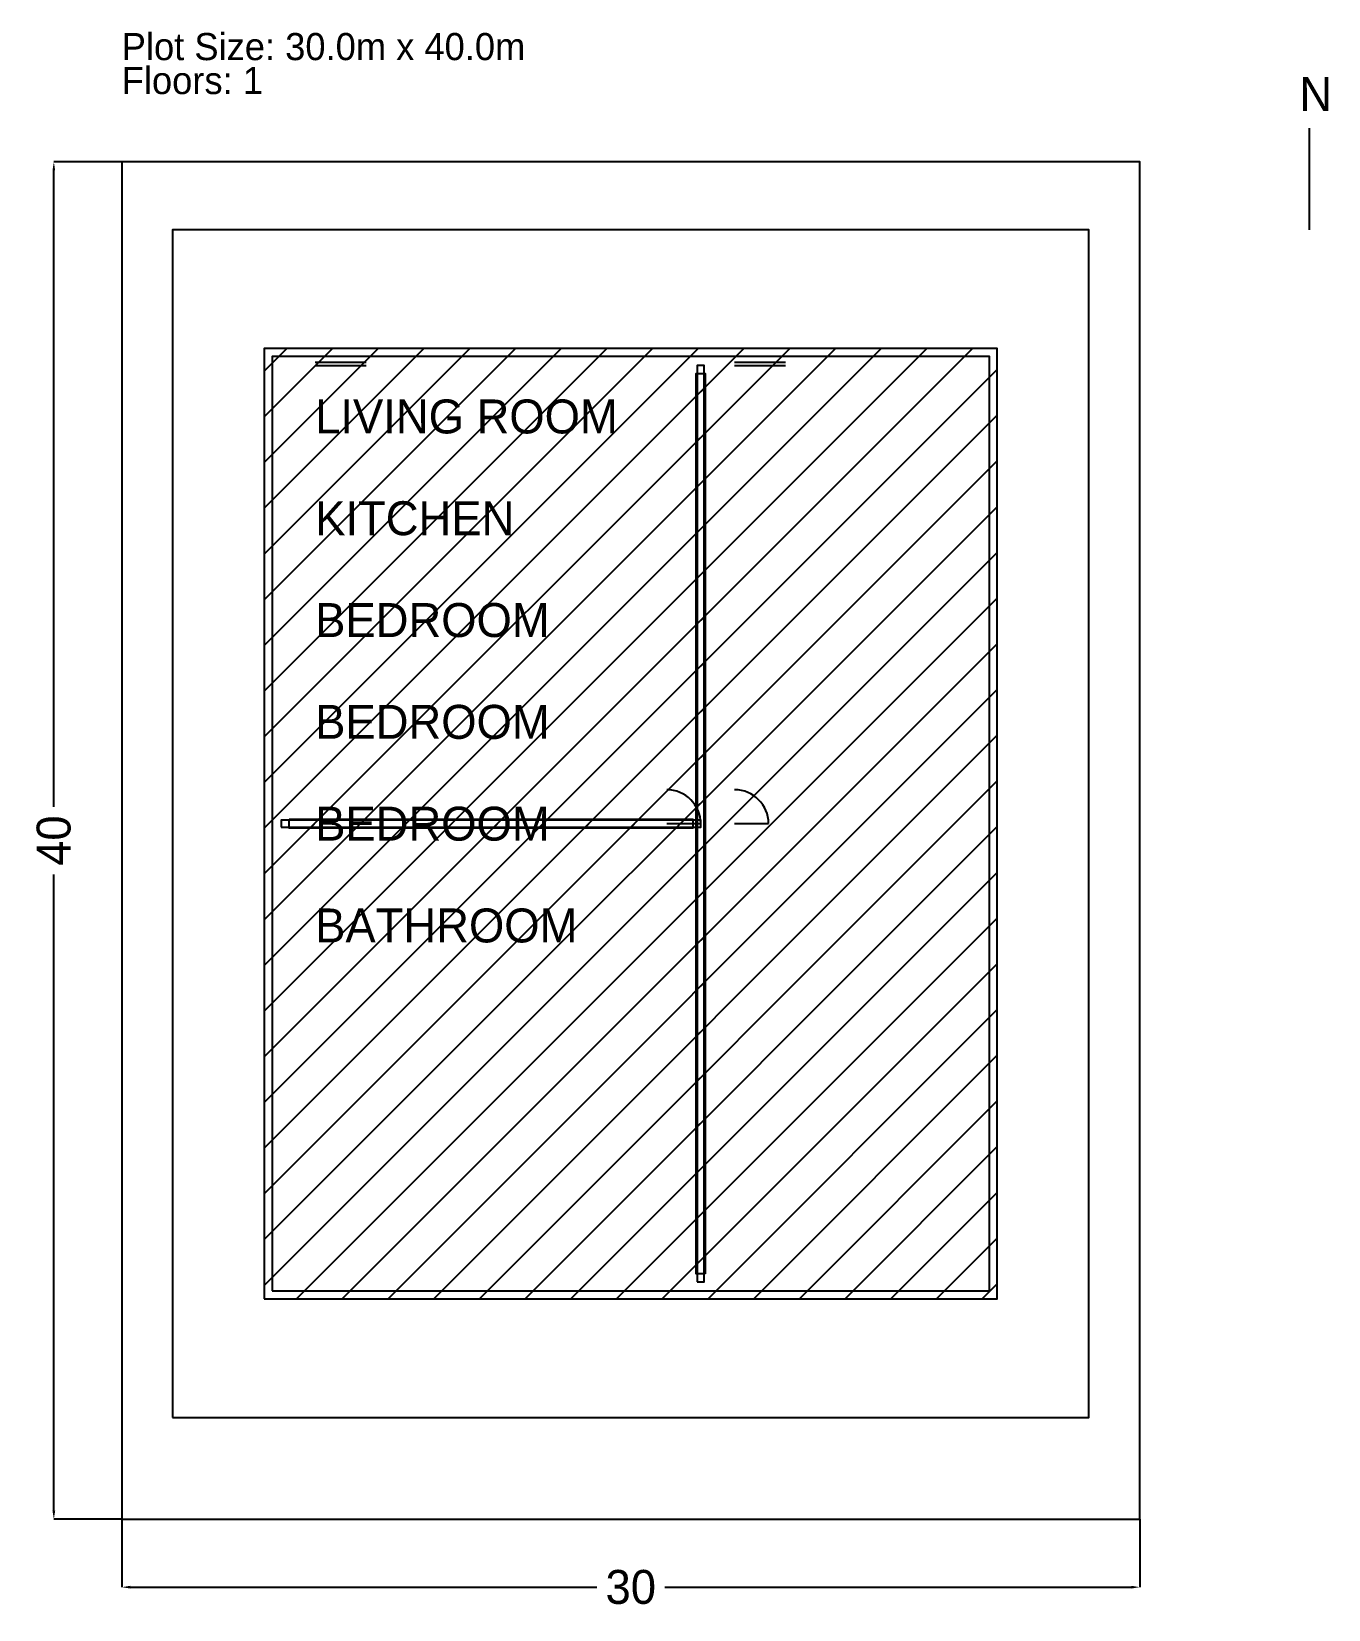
# Model space of a CAD drawing. Header units: metres. Extents: x -2.7 to 35.6, y -2.7 to 43.8.
import ezdxf

# ---------------------------------------------------------------- set-up
doc = ezdxf.new("R2010")
doc.units = ezdxf.units.M
for name, color, linetype in [('BUILDING', 1, 'Continuous'), ('DIMENSIONS', 6, 'Continuous'), ('DOORS', 5, 'Continuous'), ('PLOT', 7, 'Continuous'), ('ROOMS', 2, 'Continuous'), ('SETBACK', 3, 'Continuous'), ('TITLE', 7, 'Continuous'), ('WALLS', 1, 'Continuous'), ('WINDOWS', 4, 'Continuous')]:
    doc.layers.add(name, color=color, linetype=linetype)
doc.dimstyles.get("Standard").update_dxf_attribs({"dimtxt": 2.5, "dimasz": 2.5, "dimexe": 1.25, "dimexo": 0.625, "dimtad": 1, "dimcen": 2.5, "dimazin": 3, "dimtfac": 1, "dimtmove": 0, "dimatfit": 3})

# ---------------------------------------------------------------- blocks, each defined once
blk = doc.blocks.new('_CLOSEDFILLED')
at = {"color": 0, "linetype": 'BYBLOCK'}
blk.add_solid([(-1, 0.16), (0, 0), (-1, -0.16)], dxfattribs=at)
blk = doc.blocks.new('*D1')
for p, q in [((0, 0), (0, -2)), ((30, 0), (30, -2)), ((0.25, -2), (14, -2)), ((16, -2), (29.75, -2))]:
    blk.add_line(p, q)
at = {"layer": 'Defpoints'}
for p in [(0, 0), (30, 0), (0, -2)]:
    blk.add_point(p, dxfattribs=at)
at = {"layer": 'DIMENSIONS', "xscale": 0.25, "yscale": 0.25, "rotation": 180}
blk.add_blockref('_CLOSEDFILLED', (0, -2), dxfattribs=at)
at = {"layer": 'DIMENSIONS', "xscale": 0.25, "yscale": 0.25}
blk.add_blockref('_CLOSEDFILLED', (30, -2), dxfattribs=at)
at = {"layer": 'DIMENSIONS', "insert": (15, -2), "char_height": 1, "attachment_point": 5}
blk.add_mtext('30', dxfattribs=at)
blk = doc.blocks.new('*D2')
for p, q in [((0, 40), (-2, 40)), ((-2, 21), (-2, 39.75)), ((-2, 0.25), (-2, 19)), ((0, 0), (-2, 0))]:
    blk.add_line(p, q)
at = {"layer": 'Defpoints'}
for p in [(0, 40), (-2, 0), (0, 0)]:
    blk.add_point(p, dxfattribs=at)
at = {"layer": 'DIMENSIONS', "xscale": 0.25, "yscale": 0.25}
for p, rotation in [((-2, 40), 90), ((-2, 0), 270)]:
    blk.add_blockref('_CLOSEDFILLED', p, dxfattribs=dict(at, rotation=rotation))
at = {"layer": 'DIMENSIONS', "insert": (-2, 20), "char_height": 1, "attachment_point": 5, "rotation": 90}
blk.add_mtext('40', dxfattribs=at)

msp = doc.modelspace()

# ---------------------------------------------------------------- hatches: boundary and pattern name
h = msp.add_hatch()
h.set_pattern_fill('ANSI31', scale=0.3)
h.paths.add_polyline_path([(4.2, 6.5), (25.8, 6.5), (25.8, 34.5), (4.2, 34.5)])
h = msp.add_hatch()
h.set_pattern_fill('ANSI31', scale=0.3)
h.paths.add_polyline_path([(16.96, 7), (17.16, 7), (17.16, 34), (16.96, 34)])
h = msp.add_hatch()
h.set_pattern_fill('ANSI31', scale=0.3)
h.paths.add_polyline_path([(4.7, 20.4), (17.06, 20.4), (17.06, 20.6), (4.7, 20.6)])

# ---------------------------------------------------------------- linework, layer by layer
at = {"layer": 'BUILDING'}
msp.add_lwpolyline([(4.2, 6.5), (25.8, 6.5), (25.8, 34.5), (4.2, 34.5), (4.2, 6.5)], dxfattribs=at)
at = {"layer": 'DOORS'}
for p, q in [((16.06, 20.5), (17.06, 20.5)), ((18.06, 20.5), (19.06, 20.5))]:
    msp.add_line(p, q, dxfattribs=at)
for centre in [(16.06, 20.5), (18.06, 20.5)]:
    msp.add_arc(centre, 1, 0, 90, dxfattribs=at)
at = {"layer": 'PLOT'}
msp.add_lwpolyline([(0, 0), (30, 0), (30, 40), (0, 40), (0, 0)], dxfattribs=at)
at = {"layer": 'SETBACK'}
msp.add_lwpolyline([(1.5, 3), (28.5, 3), (28.5, 38), (1.5, 38), (1.5, 3)], dxfattribs=at)
at = {"layer": 'TITLE'}
msp.add_line((35, 38), (35, 41), dxfattribs=at)
at = {"layer": 'WALLS'}
for points in [[(4.2, 6.5), (25.8, 6.5), (25.8, 34.5), (4.2, 34.5), (4.2, 6.5)], [(4.43, 6.73), (25.57, 6.73), (25.57, 34.27), (4.43, 34.27), (4.43, 6.73)], [(16.96, 7), (17.16, 7), (17.16, 34), (16.96, 34), (16.96, 7)], [(17.19, 7.23), (16.93, 7.23), (16.93, 33.77), (17.19, 33.77), (17.19, 7.23)], [(4.7, 20.4), (17.06, 20.4), (17.06, 20.6), (4.7, 20.6), (4.7, 20.4)], [(4.93, 20.63), (16.83, 20.63), (16.83, 20.37), (4.93, 20.37), (4.93, 20.63)]]:
    msp.add_lwpolyline(points, dxfattribs=at)
at = {"layer": 'WINDOWS'}
for p, q in [((5.7, 34.1), (7.2, 34.1)), ((5.7, 34), (7.2, 34)), ((18.06, 34.1), (19.56, 34.1)), ((18.06, 34), (19.56, 34))]:
    msp.add_line(p, q, dxfattribs=at)

# ---------------------------------------------------------------- texts
at = {"layer": 'ROOMS'}
for s, p in [('LIVING ROOM', (5.7, 32)), ('KITCHEN', (5.7, 29)), ('BEDROOM', (5.7, 26)), ('BEDROOM', (5.7, 23)), ('BEDROOM', (5.7, 20)), ('BATHROOM', (5.7, 17))]:
    msp.add_text(s, height=1, dxfattribs=at).set_placement(p)
at = {"layer": 'TITLE'}
for s, height, p in [('Plot Size: 30.0m x 40.0m', 0.8, (0, 43)), ('Floors: 1', 0.8, (0, 42)), ('N', 1, (34.7, 41.5))]:
    msp.add_text(s, height=height, dxfattribs=at).set_placement(p)

# ---------------------------------------------------------------- dimensions: what is measured, and where the dimension line sits
at = {"layer": 'DIMENSIONS'}
dim = msp.add_linear_dim(base=(-2, 0), p1=(0, 0), p2=(0, 40), angle=90, dimstyle='Standard', dxfattribs=at)
dim.commit()
dim.dimension.update_dxf_attribs({"geometry": '*D2', "text_midpoint": (-2, 20)})
dim = msp.add_linear_dim(base=(0, -2), p1=(0, 0), p2=(30, 0), dimstyle='Standard', dxfattribs=at)
dim.commit()
dim.dimension.update_dxf_attribs({"geometry": '*D1', "text_midpoint": (15, -2)})

doc.saveas('drawing.dxf')
